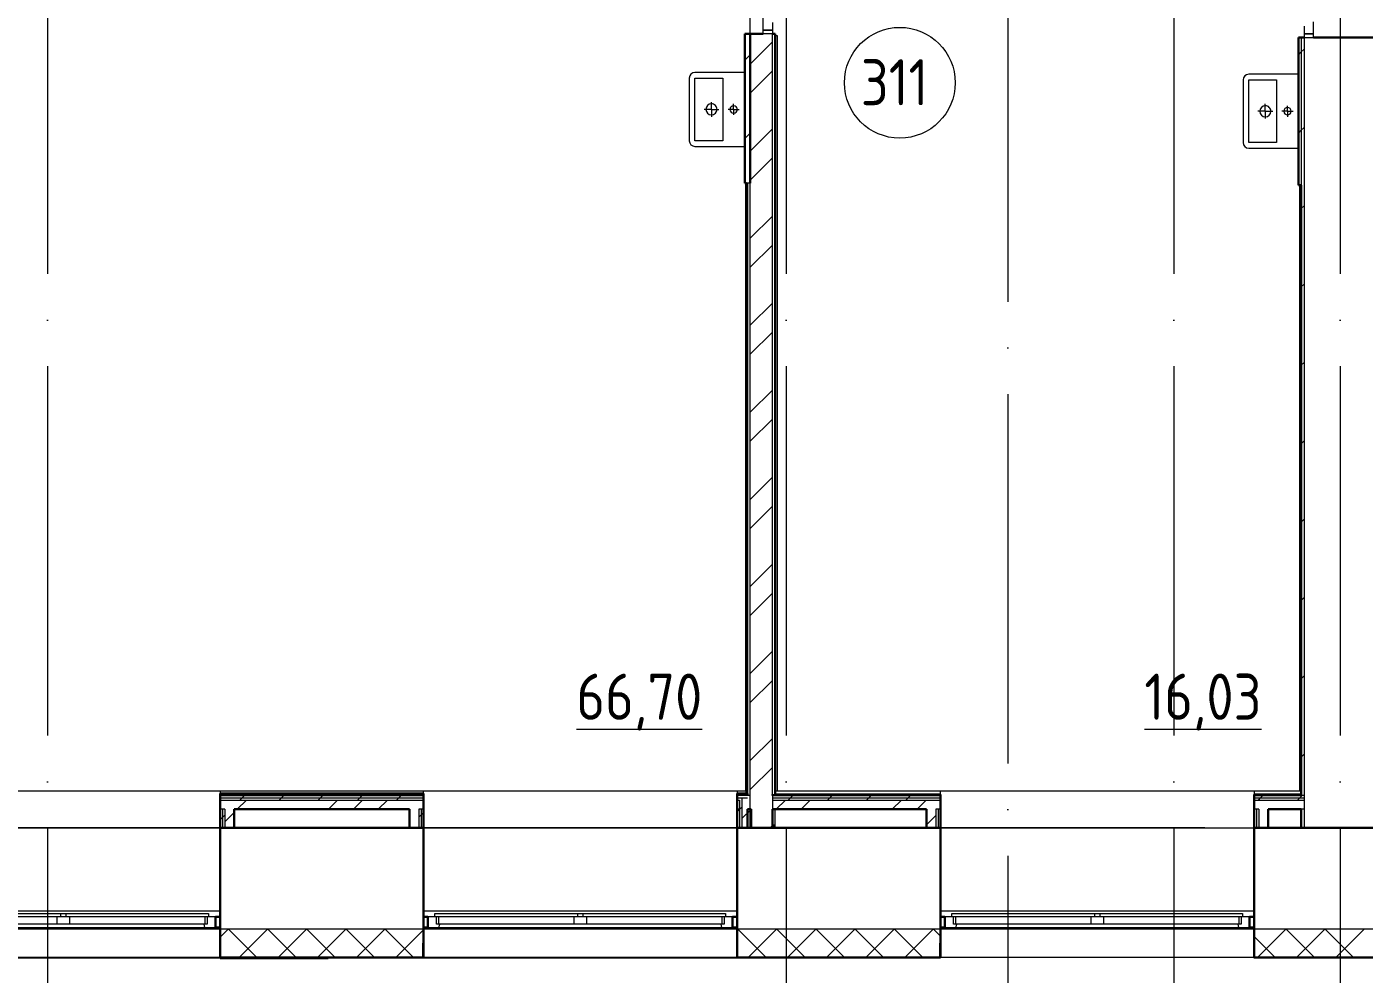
# Model space of a CAD drawing. Header units: millimetres. Extents: x -88595 to 880822, y -1054509 to -148035.
# Drawn here: x 427750 to 434994, y -283645 to -278514 of the extents above; entities that cross this region are included whole.
import ezdxf

# ---------------------------------------------------------------- set-up
doc = ezdxf.new("R2010")
doc.units = ezdxf.units.MM
doc.linetypes.add('ADSK_Линия сетки', pattern=[25, 20, -2.5, 0, -2.5])
for name, color, linetype, lineweight in [('_ Окна', 7, 'Continuous', 30), ('Двери', 7, 'Continuous', 9), ('Марки помещений', 7, 'Continuous', 20), ('Оборудование', 7, 'Continuous', 18), ('Ограждение', 7, 'Continuous', 9), ('Окна', 7, 'Continuous', 9), ('Оси', 7, 'Continuous', 9), ('Стены внутренние', 7, 'Continuous', 18), ('Стены наружные', 7, 'Continuous', 18), ('Стены штриховка', 7, 'Continuous', 9), ('Узлы', 7, 'Continuous', 18)]:
    doc.layers.add(name, color=color, linetype=linetype, lineweight=lineweight)
doc.styles.add('GOST Common_2', font='GOST_Common.ttf', dxfattribs={"width": 0.9, "height": 350})

# ---------------------------------------------------------------- blocks, each defined once
blk = doc.blocks.new('3 этаж')
at = {"layer": '_ Окна', "lineweight": 18}
for p, q in [((440589.9, 643050.9), (440594.5, 643033.9)), ((440594.5, 643033.9), (440653.9, 643033.9)), ((440607.9, 643050.9), (440595.9, 643050.9)), ((440607.9, 643091.9), (440607.9, 643050.9)), ((440653.9, 643091.9), (440615.9, 643091.9)), ((440653.9, 643033.9), (440653.9, 643091.9)), ((441841.9, 643091.9), (441803.9, 643091.9)), ((441803.9, 643091.9), (441803.9, 643033.9)), ((441803.9, 643033.9), (441863.3, 643033.9)), ((441849.9, 643050.9), (441849.9, 643091.9)), ((441861.9, 643050.9), (441849.9, 643050.9)), ((441863.3, 643033.9), (441867.9, 643050.9)), ((443389.9, 643050.9), (443394.5, 643033.9)), ((443394.5, 643033.9), (443453.9, 643033.9)), ((443407.9, 643050.9), (443395.9, 643050.9)), ((443407.9, 643091.9), (443407.9, 643050.9)), ((443453.9, 643091.9), (443415.9, 643091.9)), ((443453.9, 643033.9), (443453.9, 643091.9)), ((444641.9, 643091.9), (444603.9, 643091.9)), ((444603.9, 643091.9), (444603.9, 643033.9)), ((444603.9, 643033.9), (444663.3, 643033.9)), ((444649.9, 643050.9), (444649.9, 643091.9)), ((444661.9, 643050.9), (444649.9, 643050.9)), ((444663.3, 643033.9), (444667.9, 643050.9)), ((446189.9, 643050.9), (446194.5, 643033.9)), ((446194.5, 643033.9), (446253.9, 643033.9)), ((446207.9, 643050.9), (446195.9, 643050.9)), ((446207.9, 643091.9), (446207.9, 643050.9)), ((446253.9, 643091.9), (446215.9, 643091.9)), ((446253.9, 643033.9), (446253.9, 643091.9))]:
    blk.add_line(p, q, dxfattribs=at)
at = {"layer": '_ Окна'}
for p, q in [((440678.9, 643091.9), (440653.9, 643091.9)), ((440653.9, 643091.9), (440653.9, 643033.9)), ((440653.9, 643033.9), (440678.9, 643033.9)), ((441803.9, 643091.9), (441778.9, 643091.9)), ((441778.9, 643033.9), (441803.9, 643033.9)), ((441803.9, 643033.9), (441803.9, 643091.9)), ((443478.9, 643091.9), (443453.9, 643091.9)), ((443453.9, 643091.9), (443453.9, 643033.9)), ((443453.9, 643033.9), (443478.9, 643033.9)), ((444603.9, 643091.9), (444578.9, 643091.9)), ((444578.9, 643033.9), (444603.9, 643033.9)), ((444603.9, 643033.9), (444603.9, 643091.9)), ((446278.9, 643091.9), (446253.9, 643091.9)), ((446253.9, 643091.9), (446253.9, 643033.9)), ((446253.9, 643033.9), (446278.9, 643033.9))]:
    blk.add_line(p, q, dxfattribs=at)
at = {"layer": 'Двери'}
for p, q in [((443619.3, 647893.9), (443619.3, 647957.9)), ((443619.3, 647893.9), (443669.3, 647893.9)), ((443619.3, 647873.9), (443619.3, 647893.9)), ((443669.3, 647893.9), (443619.3, 647893.9)), ((443669.3, 647934.9), (443669.3, 647893.9)), ((443669.3, 647893.9), (443669.3, 647873.9)), ((446548.9, 647914.9), (446548.9, 647873.9)), ((446598.9, 647873.9), (446598.9, 647937.9)), ((443669.3, 647873.9), (443619.3, 647873.9)), ((446598.9, 647873.9), (446548.9, 647873.9)), ((446548.9, 647873.9), (446548.9, 647853.9)), ((446548.9, 647873.9), (446598.9, 647873.9)), ((446548.9, 647853.9), (446598.9, 647853.9)), ((446598.9, 647853.9), (446598.9, 647873.9))]:
    blk.add_line(p, q, dxfattribs=at)
at = {"layer": 'Марки помещений'}
blk.add_circle((444359.4, 647608.3), 300, dxfattribs=at)
at = {"layer": 'Ограждение'}
for p, q in [((443684.3, 647863.9), (443694.3, 647863.9)), ((443694.3, 647863.9), (443694.3, 643773.9)), ((443524.3, 647063.9), (443524.3, 643773.9)), ((446523.9, 647053.9), (446523.9, 643773.9)), ((432613.9, 643773.9), (443529.3, 643773.9)), ((438978.9, 643773.9), (440678.9, 643773.9)), ((440678.9, 643773.9), (440678.9, 643758.9)), ((441778.9, 643758.9), (441778.9, 643773.9)), ((441778.9, 643773.9), (443478.9, 643773.9)), ((443478.9, 643773.9), (443478.9, 643758.9)), ((443684.3, 643773.9), (446533.9, 643773.9)), ((444578.9, 643753.9), (444578.9, 643773.9)), ((444578.9, 643773.9), (446278.9, 643773.9)), ((446278.9, 643773.9), (446278.9, 643753.9)), ((443684.3, 643573.9), (443684.3, 643673.9)), ((438978.9, 643573.9), (440678.9, 643573.9)), ((441778.9, 643573.9), (443478.9, 643573.9)), ((444578.9, 643573.9), (446278.9, 643573.9)), ((438978.9, 643123.9), (440678.9, 643123.9)), ((441778.9, 643123.9), (443478.9, 643123.9)), ((444578.9, 643123.9), (446278.9, 643123.9))]:
    blk.add_line(p, q, dxfattribs=at)
at = {"layer": 'Окна'}
for p, q in [((439041.9, 643108.9), (439813.9, 643108.9)), ((439813.9, 643108.9), (439843.9, 643108.9)), ((439813.9, 643108.9), (439813.9, 643091.9)), ((439843.9, 643108.9), (440615.9, 643108.9)), ((439843.9, 643091.9), (439843.9, 643108.9)), ((440615.9, 643108.9), (440615.9, 643091.9)), ((441841.9, 643108.9), (442613.9, 643108.9)), ((441841.9, 643091.9), (441841.9, 643108.9)), ((442613.9, 643108.9), (442643.9, 643108.9)), ((442613.9, 643108.9), (442613.9, 643091.9)), ((442643.9, 643108.9), (443415.9, 643108.9)), ((442643.9, 643091.9), (442643.9, 643108.9)), ((443415.9, 643108.9), (443415.9, 643091.9)), ((444641.9, 643108.9), (445413.9, 643108.9)), ((444641.9, 643091.9), (444641.9, 643108.9)), ((445413.9, 643108.9), (445443.9, 643108.9)), ((445413.9, 643108.9), (445413.9, 643091.9)), ((445443.9, 643108.9), (446215.9, 643108.9)), ((445443.9, 643091.9), (445443.9, 643108.9)), ((446215.9, 643108.9), (446215.9, 643091.9)), ((439813.9, 643091.9), (439041.9, 643091.9)), ((439793.9, 643050.9), (439061.9, 643050.9)), ((439063.3, 643033.9), (440594.5, 643033.9)), ((439793.9, 643091.9), (439793.9, 643050.9)), ((439863.9, 643050.9), (439793.9, 643050.9)), ((439843.9, 643091.9), (439813.9, 643091.9)), ((440615.9, 643091.9), (439843.9, 643091.9)), ((439863.9, 643050.9), (439863.9, 643091.9)), ((440595.9, 643050.9), (439863.9, 643050.9)), ((440595.9, 643091.9), (440595.9, 643050.9)), ((442613.9, 643091.9), (441841.9, 643091.9)), ((441861.9, 643050.9), (441861.9, 643091.9)), ((442593.9, 643050.9), (441861.9, 643050.9)), ((441863.3, 643033.9), (443394.5, 643033.9)), ((442593.9, 643091.9), (442593.9, 643050.9)), ((442663.9, 643050.9), (442593.9, 643050.9)), ((442643.9, 643091.9), (442613.9, 643091.9)), ((443415.9, 643091.9), (442643.9, 643091.9)), ((442663.9, 643050.9), (442663.9, 643091.9)), ((443395.9, 643050.9), (442663.9, 643050.9)), ((443395.9, 643091.9), (443395.9, 643050.9)), ((445413.9, 643091.9), (444641.9, 643091.9)), ((444661.9, 643050.9), (444661.9, 643091.9)), ((445393.9, 643050.9), (444661.9, 643050.9)), ((444663.3, 643033.9), (446194.5, 643033.9)), ((445393.9, 643091.9), (445393.9, 643050.9)), ((445463.9, 643050.9), (445393.9, 643050.9)), ((445443.9, 643091.9), (445413.9, 643091.9)), ((446215.9, 643091.9), (445443.9, 643091.9)), ((445463.9, 643050.9), (445463.9, 643091.9)), ((446195.9, 643050.9), (445463.9, 643050.9)), ((446195.9, 643091.9), (446195.9, 643050.9))]:
    blk.add_line(p, q, dxfattribs=at)
at = {"layer": 'Оси', "linetype": 'ADSK_Линия сетки', "ltscale": 100}
for p, q in [((444943.9, 695924.5), (444943.9, 629947.7)), ((439743.9, 661073.9), (439743.9, 629947.7)), ((443743.9, 661073.9), (443743.9, 629947.7)), ((445843.9, 661073.9), (445843.9, 631217.7)), ((446743.9, 661073.9), (446743.9, 631217.7)), ((466011.2, 643573.9), (389071.6, 643573.9))]:
    blk.add_line(p, q, dxfattribs=at)
at = {"layer": 'Стены внутренние'}
for p, q in [((446548.9, 647853.9), (446548.9, 643573.9)), ((458508.9, 643023.9), (432359.9, 643023.9)), ((440678.9, 642871.9), (438978.9, 642871.9)), ((443478.9, 642871.9), (441778.9, 642871.9)), ((446278.9, 642871.9), (444578.9, 642871.9))]:
    blk.add_line(p, q, dxfattribs=at)
at = {"layer": 'Стены внутренние', "lineweight": 30}
for p, q in [((446938.9, 647853.9), (446598.9, 647853.9)), ((440678.9, 643573.9), (440678.9, 642871.9)), ((441703.9, 643573.9), (440753.9, 643573.9)), ((441778.9, 642871.9), (441778.9, 643573.9)), ((443478.9, 643573.9), (443478.9, 642871.9)), ((444503.9, 643573.9), (443553.9, 643573.9)), ((444578.9, 642871.9), (444578.9, 643573.9)), ((446278.9, 643573.9), (446278.9, 642871.9)), ((446533.9, 643573.9), (446353.9, 643573.9)), ((447278.9, 643573.9), (446548.9, 643573.9)), ((440678.9, 642871.9), (441778.9, 642871.9)), ((443478.9, 642871.9), (444578.9, 642871.9)), ((446278.9, 642871.9), (447353.9, 642871.9))]:
    blk.add_line(p, q, dxfattribs=at)
at = {"layer": 'Стены внутренние', "linetype": 'Continuous', "lineweight": 9}
for p, q in [((440678.9, 642980.7), (440722.1, 643023.9)), ((440873.7, 642873.9), (440723.7, 643023.9)), ((440784.2, 642873.9), (440934.2, 643023.9)), ((441085.8, 642873.9), (440935.8, 643023.9)), ((440996.3, 642873.9), (441146.3, 643023.9)), ((441297.9, 642873.9), (441147.9, 643023.9)), ((441208.5, 642873.9), (441358.5, 643023.9)), ((441510.1, 642873.9), (441360.1, 643023.9)), ((441420.6, 642873.9), (441570.6, 643023.9)), ((441722.2, 642873.9), (441572.2, 643023.9)), ((441632.7, 642873.9), (441778.9, 643020)), ((443478.9, 643023), (443479.8, 643023.9)), ((443631.4, 642873.9), (443481.4, 643023.9)), ((443541.9, 642873.9), (443691.9, 643023.9)), ((443843.5, 642873.9), (443693.5, 643023.9)), ((443754.1, 642873.9), (443904.1, 643023.9)), ((444055.6, 642873.9), (443905.6, 643023.9)), ((443966.2, 642873.9), (444116.2, 643023.9)), ((444267.8, 642873.9), (444117.8, 643023.9)), ((444178.3, 642873.9), (444328.3, 643023.9)), ((444479.9, 642873.9), (444329.9, 643023.9)), ((444390.5, 642873.9), (444540.5, 643023.9)), ((444578.9, 642987), (444542, 643023.9)), ((446389.1, 642873.9), (446278.9, 642984.1)), ((446299.6, 642873.9), (446449.6, 643023.9)), ((446601.2, 642873.9), (446451.2, 643023.9)), ((446511.8, 642873.9), (446661.8, 643023.9)), ((446813.4, 642873.9), (446663.4, 643023.9)), ((446723.9, 642873.9), (446873.9, 643023.9)), ((440791.9, 642871.9), (440791.9, 642871.9)), ((441400.4, 642871.9), (441399.2, 642873.9)), ((441634.7, 642872.4), (441633.8, 642873.9)), ((443608.7, 642873.9), (443607.5, 642871.9)), ((446424.3, 642873.9), (446423.2, 642871.9)), ((446658.9, 642873.9), (446657.8, 642871.9)), ((446679.7, 642871.9), (446678.5, 642873.9))]:
    blk.add_line(p, q, dxfattribs=at)
at = {"layer": 'Стены наружные'}
for p, q in [((443549.3, 647873.9), (443549.3, 648903.9)), ((443676.8, 643588.9), (443684.3, 643588.9)), ((443676.8, 643573.9), (443676.8, 643588.9)), ((440678.9, 642866.9), (438438.9, 642866.9)), ((444028.9, 642866.9), (441263.9, 642866.9)), ((441778.9, 642871.9), (441778.9, 642866.9)), ((443478.9, 642871.9), (443478.9, 642866.9)), ((444028.9, 642866.9), (444028.9, 642871.9)), ((446278.9, 642866.9), (446278.9, 642871.9)), ((449053.9, 642866.9), (446278.9, 642866.9)), ((446816.4, 642866.9), (446816.4, 642871.9))]:
    blk.add_line(p, q, dxfattribs=at)
at = {"layer": 'Стены наружные', "lineweight": 30}
for p, q in [((443619.3, 647873.9), (443519.3, 647873.9)), ((443519.3, 647873.9), (443519.3, 647063.9)), ((443549.3, 647873.9), (443549.3, 647063.9)), ((443684.3, 647873.9), (443669.3, 647873.9)), ((443684.3, 643753.9), (443684.3, 647873.9)), ((446518.9, 647853.9), (446518.9, 647053.9)), ((446548.9, 647853.9), (446518.9, 647853.9)), ((443519.3, 647063.9), (443529.3, 647063.9)), ((443529.3, 647063.9), (443529.3, 643758.9)), ((446518.9, 647053.9), (446533.9, 647053.9)), ((446533.9, 647053.9), (446533.9, 643753.9)), ((440678.9, 643758.9), (440678.9, 643573.9)), ((441778.9, 643758.9), (440678.9, 643758.9)), ((441778.9, 643573.9), (441778.9, 643758.9)), ((443478.9, 643758.9), (443478.9, 643573.9)), ((443529.3, 643758.9), (443478.9, 643758.9)), ((443534.3, 643758.9), (443534.3, 643753.9)), ((443669.3, 643753.9), (443669.3, 643748.9)), ((444578.9, 643753.9), (443684.3, 643753.9)), ((444578.9, 643573.9), (444578.9, 643753.9)), ((446533.9, 643753.9), (446278.9, 643753.9)), ((446278.9, 643753.9), (446278.9, 643573.9)), ((440753.9, 643673.9), (441703.9, 643673.9)), ((440753.9, 643573.9), (440753.9, 643673.9)), ((441703.9, 643673.9), (441703.9, 643573.9)), ((443534.3, 643673.9), (443534.3, 643573.9)), ((443553.9, 643673.9), (443534.3, 643673.9)), ((443553.9, 643573.9), (443553.9, 643673.9)), ((443669.3, 643573.9), (443669.3, 643673.9)), ((443669.3, 643673.9), (444503.9, 643673.9)), ((444503.9, 643673.9), (444503.9, 643573.9)), ((446353.9, 643673.9), (446533.9, 643673.9)), ((446353.9, 643573.9), (446353.9, 643673.9)), ((446533.9, 643673.9), (446533.9, 643573.9)), ((440678.9, 643573.9), (440753.9, 643573.9)), ((441703.9, 643573.9), (441778.9, 643573.9)), ((443478.9, 643573.9), (443553.9, 643573.9)), ((444503.9, 643573.9), (444578.9, 643573.9)), ((446278.9, 643573.9), (446353.9, 643573.9)), ((446533.9, 643573.9), (446548.9, 643573.9)), ((440678.9, 642871.9), (441263.9, 642871.9)), ((440678.9, 642871.9), (440678.9, 642866.9)), ((441263.9, 642866.9), (440678.9, 642866.9)), ((441263.9, 642871.9), (441263.9, 642866.9))]:
    blk.add_line(p, q, dxfattribs=at)
at = {"layer": 'Стены наружные', "linetype": 'Continuous', "lineweight": 9}
for p, q in [((443549.3, 647709.4), (443669.3, 647829.4)), ((443519.3, 647730.3), (443549.3, 647760.3)), ((446518.9, 647760), (446533.9, 647775)), ((446533.9, 647775), (446548.9, 647790)), ((443549.3, 647552.2), (443669.3, 647672.2)), ((443519.3, 647306), (443549.3, 647336)), ((443549.3, 647237.9), (443669.3, 647357.9)), ((446518.9, 647335.8), (446533.9, 647350.8)), ((446533.9, 647350.8), (446548.9, 647365.8)), ((443549.3, 647080.8), (443669.3, 647200.8)), ((443529.3, 647033.2), (443534.3, 647038.2)), ((443529.3, 646962.5), (443534.3, 646967.5)), ((446533.9, 646926.5), (446548.9, 646941.5)), ((443529.3, 646891.8), (443534.3, 646896.8)), ((443549.3, 646766.5), (443669.3, 646886.5)), ((443529.3, 646821.1), (443534.3, 646826.1)), ((443529.3, 646750.4), (443534.3, 646755.4)), ((443549.3, 646609.3), (443669.3, 646729.3)), ((443529.3, 646679.7), (443534.3, 646684.7)), ((443529.3, 646608.9), (443534.3, 646613.9)), ((443529.3, 646538.2), (443534.3, 646543.2)), ((446533.9, 646502.2), (446548.9, 646517.2)), ((443529.3, 646467.5), (443534.3, 646472.5)), ((443529.3, 646396.8), (443534.3, 646401.8)), ((443549.3, 646295), (443669.3, 646415)), ((443529.3, 646326.1), (443534.3, 646331.1)), ((443529.3, 646255.4), (443534.3, 646260.4)), ((443549.3, 646137.9), (443669.3, 646257.9)), ((443529.3, 646184.7), (443534.3, 646189.7)), ((443529.3, 646114), (443534.3, 646119)), ((446533.9, 646078), (446548.9, 646093)), ((443529.3, 646043.3), (443534.3, 646048.3)), ((443529.3, 645972.5), (443534.3, 645977.5)), ((443549.3, 645823.5), (443669.3, 645943.5)), ((443529.3, 645901.8), (443534.3, 645906.8)), ((443529.3, 645831.1), (443534.3, 645836.1)), ((443549.3, 645666.4), (443669.3, 645786.4)), ((443529.3, 645760.4), (443534.3, 645765.4)), ((443529.3, 645689.7), (443534.3, 645694.7)), ((446533.9, 645653.7), (446548.9, 645668.7)), ((443529.3, 645619), (443534.3, 645624)), ((443529.3, 645548.3), (443534.3, 645553.3)), ((443529.3, 645477.6), (443534.3, 645482.6)), ((443549.3, 645352.1), (443669.3, 645472.1)), ((443529.3, 645406.9), (443534.3, 645411.9)), ((443529.3, 645336.1), (443534.3, 645341.1)), ((443529.3, 645265.4), (443534.3, 645270.4)), ((443549.3, 645194.9), (443669.3, 645314.9)), ((443529.3, 645194.7), (443534.3, 645199.7)), ((446533.9, 645229.4), (446548.9, 645244.4)), ((443529.3, 645124), (443534.3, 645129)), ((443529.3, 645053.3), (443534.3, 645058.3)), ((443529.3, 644982.6), (443534.3, 644987.6)), ((443549.3, 644880.6), (443669.3, 645000.6)), ((443529.3, 644911.9), (443534.3, 644916.9)), ((443529.3, 644841.2), (443534.3, 644846.2)), ((443549.3, 644723.5), (443669.3, 644843.5)), ((443529.3, 644770.5), (443534.3, 644775.5)), ((446533.9, 644805.2), (446548.9, 644820.2)), ((443529.3, 644699.8), (443534.3, 644704.8)), ((443529.3, 644629), (443534.3, 644634)), ((443529.3, 644558.3), (443534.3, 644563.3)), ((443529.3, 644487.6), (443534.3, 644492.6)), ((443549.3, 644409.2), (443669.3, 644529.2)), ((443529.3, 644416.9), (443534.3, 644421.9)), ((443529.3, 644346.2), (443534.3, 644351.2)), ((443549.3, 644252), (443669.3, 644372)), ((446533.9, 644380.9), (446548.9, 644395.9)), ((443529.3, 644275.5), (443534.3, 644280.5)), ((443529.3, 644204.8), (443534.3, 644209.8)), ((443529.3, 644134.1), (443534.3, 644139.1)), ((443529.3, 644063.4), (443534.3, 644068.4)), ((443549.3, 643937.7), (443669.3, 644057.7)), ((443529.3, 643992.6), (443534.3, 643997.6)), ((446533.9, 643956.6), (446548.9, 643971.6)), ((443529.3, 643921.9), (443534.3, 643926.9)), ((443549.3, 643780.5), (443669.3, 643900.5)), ((443529.3, 643851.2), (443534.3, 643856.2)), ((440678.9, 643758.5), (440679.3, 643758.9)), ((440745, 643753.9), (440750, 643758.9)), ((440810.7, 643748.9), (440815.7, 643753.9)), ((440815.7, 643753.9), (440820.7, 643758.9)), ((440886.4, 643753.9), (440891.4, 643758.9)), ((440957.1, 643753.9), (440962.1, 643758.9)), ((441027.8, 643753.9), (441032.8, 643758.9)), ((441098.5, 643753.9), (441103.5, 643758.9)), ((441169.2, 643753.9), (441174.2, 643758.9)), ((441235, 643748.9), (441240, 643753.9)), ((441240, 643753.9), (441245, 643758.9)), ((441310.7, 643753.9), (441315.7, 643758.9)), ((441381.4, 643753.9), (441386.4, 643758.9)), ((441452.1, 643753.9), (441457.1, 643758.9)), ((441522.8, 643753.9), (441527.8, 643758.9)), ((441593.5, 643753.9), (441598.5, 643758.9)), ((441659.2, 643748.9), (441664.2, 643753.9)), ((441664.2, 643753.9), (441669.2, 643758.9)), ((441734.9, 643753.9), (441739.9, 643758.9)), ((443502.7, 643753.9), (443507.7, 643758.9)), ((443529.3, 643780.5), (443534.3, 643785.5)), ((443780.5, 643748.9), (443785.5, 643753.9)), ((444204.8, 643748.9), (444209.8, 643753.9)), ((446326.1, 643748.9), (446331.1, 643753.9)), ((440678.9, 643716.4), (440686.3, 643723.9)), ((440771.3, 643673.9), (440821.3, 643723.9)), ((440785.7, 643723.9), (440798.2, 643736.4)), ((440798.2, 643736.4), (440810.7, 643748.9)), ((440997.8, 643723.9), (441010.3, 643736.4)), ((441010.3, 643736.4), (441022.8, 643748.9)), ((441210, 643723.9), (441222.5, 643736.4)), ((441222.5, 643736.4), (441235, 643748.9)), ((441264.7, 643673.9), (441314.7, 643723.9)), ((441399.7, 643673.9), (441449.7, 643723.9)), ((441422.1, 643723.9), (441434.6, 643736.4)), ((441434.6, 643736.4), (441447.1, 643748.9)), ((441534.6, 643673.9), (441584.6, 643723.9)), ((441634.2, 643723.9), (441646.7, 643736.4)), ((441646.7, 643736.4), (441659.2, 643748.9)), ((443491.4, 643671.9), (443503.9, 643684.4)), ((443689.6, 643673.9), (443739.6, 643723.9)), ((443755.5, 643723.9), (443768, 643736.4)), ((443768, 643736.4), (443780.5, 643748.9)), ((443824.6, 643673.9), (443874.6, 643723.9)), ((443967.7, 643723.9), (443980.2, 643736.4)), ((443980.2, 643736.4), (443992.7, 643748.9)), ((444179.8, 643723.9), (444192.3, 643736.4)), ((444192.3, 643736.4), (444204.8, 643748.9)), ((444318, 643673.9), (444368, 643723.9)), ((444391.9, 643723.9), (444404.4, 643736.4)), ((444404.4, 643736.4), (444416.9, 643748.9)), ((444452.9, 643673.9), (444502.9, 643723.9)), ((446301.1, 643723.9), (446313.6, 643736.4)), ((446313.6, 643736.4), (446326.1, 643748.9)), ((446513.3, 643723.9), (446525.8, 643736.4)), ((446525.8, 643736.4), (446538.3, 643748.9)), ((440678.9, 643617.1), (440691.4, 643629.6)), ((440691.4, 643629.6), (440703.9, 643642.1)), ((440703.9, 643606.5), (440753.9, 643656.5)), ((441753.9, 643631.4), (441766.4, 643643.9)), ((441766.4, 643643.9), (441778.9, 643656.4)), ((443478.9, 643659.4), (443491.4, 643671.9)), ((443503.9, 643623.1), (443553.9, 643673.1)), ((444503.9, 643589.9), (444553.9, 643639.9)), ((444553.9, 643673.7), (444554.1, 643673.9)), ((443657, 643573.9), (443669.3, 643586.2)), ((440791.9, 642871.9), (440789, 642866.9))]:
    blk.add_line(p, q, dxfattribs=at)
at = {"layer": 'Стены штриховка'}
for p, q in [((443669.3, 643753.9), (443669.3, 647873.9)), ((446533.9, 647853.9), (446533.9, 647053.9)), ((443549.3, 647063.9), (443529.3, 647063.9)), ((443534.3, 647063.9), (443534.3, 643758.9)), ((443549.3, 643748.9), (443549.3, 647063.9)), ((441778.9, 643753.9), (440678.9, 643753.9)), ((443534.3, 643753.9), (443478.9, 643753.9)), ((443534.3, 643748.9), (443534.3, 643753.9)), ((443669.3, 643753.9), (443684.3, 643753.9)), ((440678.9, 643748.9), (441778.9, 643748.9)), ((440678.9, 643736.4), (441778.9, 643736.4)), ((440678.9, 643723.9), (441778.9, 643723.9)), ((443549.3, 643748.9), (443478.9, 643748.9)), ((443478.9, 643736.4), (443534.3, 643736.4)), ((443478.9, 643723.9), (443491.4, 643723.9)), ((443491.4, 643723.9), (443491.4, 643573.9)), ((443503.9, 643736.4), (443503.9, 643573.9)), ((443549.3, 643573.9), (443549.3, 643748.9)), ((443669.3, 643748.9), (444578.9, 643748.9)), ((444578.9, 643748.9), (443669.3, 643748.9)), ((443669.3, 643748.9), (443669.3, 643673.9)), ((443669.3, 643736.4), (444578.9, 643736.4)), ((443669.3, 643723.9), (444578.9, 643723.9)), ((446278.9, 643748.9), (446533.9, 643748.9)), ((446548.9, 643748.9), (446278.9, 643748.9)), ((446278.9, 643736.4), (446548.9, 643736.4)), ((446278.9, 643723.9), (446548.9, 643723.9)), ((440703.9, 643673.9), (440678.9, 643673.9)), ((440691.4, 643673.9), (440691.4, 643573.9)), ((440703.9, 643673.9), (440703.9, 643573.9)), ((441778.9, 643673.9), (441753.9, 643673.9)), ((441753.9, 643673.9), (441753.9, 643573.9)), ((441766.4, 643673.9), (441766.4, 643573.9)), ((443491.4, 643673.9), (443478.9, 643673.9)), ((444578.9, 643673.9), (444553.9, 643673.9)), ((444553.9, 643673.9), (444553.9, 643573.9)), ((444566.4, 643673.9), (444566.4, 643573.9)), ((446303.9, 643673.9), (446278.9, 643673.9)), ((446291.4, 643673.9), (446291.4, 643573.9)), ((446303.9, 643673.9), (446303.9, 643573.9)), ((446548.9, 643673.9), (446533.9, 643673.9)), ((440680.9, 642947.9), (440678.9, 642947.9)), ((440680.9, 642947.9), (440680.9, 642873.9)), ((441778.9, 642947.9), (441776.9, 642947.9)), ((441776.9, 642873.9), (441776.9, 642947.9)), ((443480.9, 642947.9), (443478.9, 642947.9)), ((443480.9, 642947.9), (443480.9, 642873.9)), ((444578.9, 642947.9), (444576.9, 642947.9)), ((444576.9, 642873.9), (444576.9, 642947.9)), ((446280.9, 642947.9), (446278.9, 642947.9)), ((446280.9, 642947.9), (446280.9, 642873.9)), ((440680.9, 642873.9), (441776.9, 642873.9)), ((443480.9, 642873.9), (444576.9, 642873.9)), ((446280.9, 642873.9), (447351.9, 642873.9))]:
    blk.add_line(p, q, dxfattribs=at)
at = {"layer": 'Узлы', "lineweight": 9}
for p, q in [((443519.3, 647663.9), (443249.3, 647663.9)), ((443219.3, 647633.9), (443219.3, 647463.9)), ((446218.9, 647623.9), (446218.9, 647453.9)), ((446518.9, 647653.9), (446248.9, 647653.9)), ((443219.3, 647463.9), (443219.3, 647293.9)), ((443339.3, 647463.9), (443299.3, 647463.9)), ((443339.3, 647463.9), (443339.3, 647503.9)), ((443339.3, 647463.9), (443339.3, 647423.9)), ((443339.3, 647463.9), (443379.3, 647463.9)), ((443459.3, 647463.9), (443429.3, 647463.9)), ((443459.3, 647463.9), (443459.3, 647493.9)), ((443459.3, 647463.9), (443459.3, 647433.9)), ((443459.3, 647463.9), (443489.3, 647463.9)), ((446218.9, 647453.9), (446218.9, 647283.9)), ((446338.9, 647453.9), (446298.9, 647453.9)), ((446338.9, 647453.9), (446338.9, 647493.9)), ((446338.9, 647453.9), (446338.9, 647413.9)), ((446338.9, 647453.9), (446378.9, 647453.9)), ((446458.9, 647453.9), (446428.9, 647453.9)), ((446458.9, 647453.9), (446458.9, 647483.9)), ((446458.9, 647453.9), (446458.9, 647423.9)), ((446458.9, 647453.9), (446488.9, 647453.9)), ((443249.3, 647263.9), (443519.3, 647263.9)), ((446248.9, 647253.9), (446518.9, 647253.9))]:
    blk.add_line(p, q, dxfattribs=at)
at = {"layer": 'Узлы'}
for p, q in [((443249.3, 647293.9), (443249.3, 647633.9)), ((443249.3, 647633.9), (443400.3, 647633.9)), ((443400.3, 647633.9), (443400.3, 647293.9)), ((446248.9, 647283.9), (446248.9, 647623.9)), ((446248.9, 647623.9), (446399.8, 647623.9)), ((446399.8, 647623.9), (446399.8, 647283.9)), ((443400.3, 647293.9), (443249.3, 647293.9)), ((446399.8, 647283.9), (446248.9, 647283.9))]:
    blk.add_line(p, q, dxfattribs=at)
for centre, start, end in [((443249.3, 647633.9), 90, 180), ((446248.9, 647623.9), 90, 180), ((443249.3, 647293.9), 180, 270), ((446248.9, 647283.9), 180, 270)]:
    blk.add_arc(centre, 30, start, end, dxfattribs=at)
at = {"layer": 'Узлы', "lineweight": 9}
for centre, radius, start, end in [((443339.3, 647463.9), 30, 90, 180), ((443339.3, 647463.9), 30, 180, 270), ((443339.4, 647463.9), 30, 0, 90.00772), ((443339.3, 647463.9), 30, 270, 0), ((443459.3, 647463.9), 20, 90, 180), ((443459.3, 647463.9), 20, 180, 270), ((443459.4, 647463.9), 20, 0, 90.01158), ((443459.3, 647463.9), 20, 270, 0), ((446338.9, 647453.9), 30, 90, 180), ((446338.9, 647453.9), 30, 180, 270), ((446338.9, 647453.9), 30, 0, 90.00772), ((446338.9, 647453.9), 30, 270, 0), ((446458.9, 647453.9), 20, 90, 180), ((446458.9, 647453.9), 20, 180, 270), ((446458.9, 647453.9), 20, 0, 90.01158), ((446458.9, 647453.9), 20, 270, 0)]:
    blk.add_arc(centre, radius, start, end, dxfattribs=at)
at = {"layer": 'Марки помещений', "style": 'GOST Common_2', "width": 0.9}
for s, p in [('311', (444148.3, 647486)), ('%%U66,70', (442607.9, 644158.4)), ('%%U16,03', (445683.8, 644158.4))]:
    blk.add_text(s, height=250, dxfattribs=at).set_placement(p)

msp = doc.modelspace()

# ---------------------------------------------------------------- block references
at = {"layer": 'Оборудование', "color": 5, "true_color": 0x0000ff}
msp.add_blockref('3 этаж', (-11880.6, -926425.8), dxfattribs=at)

doc.saveas('drawing.dxf')
